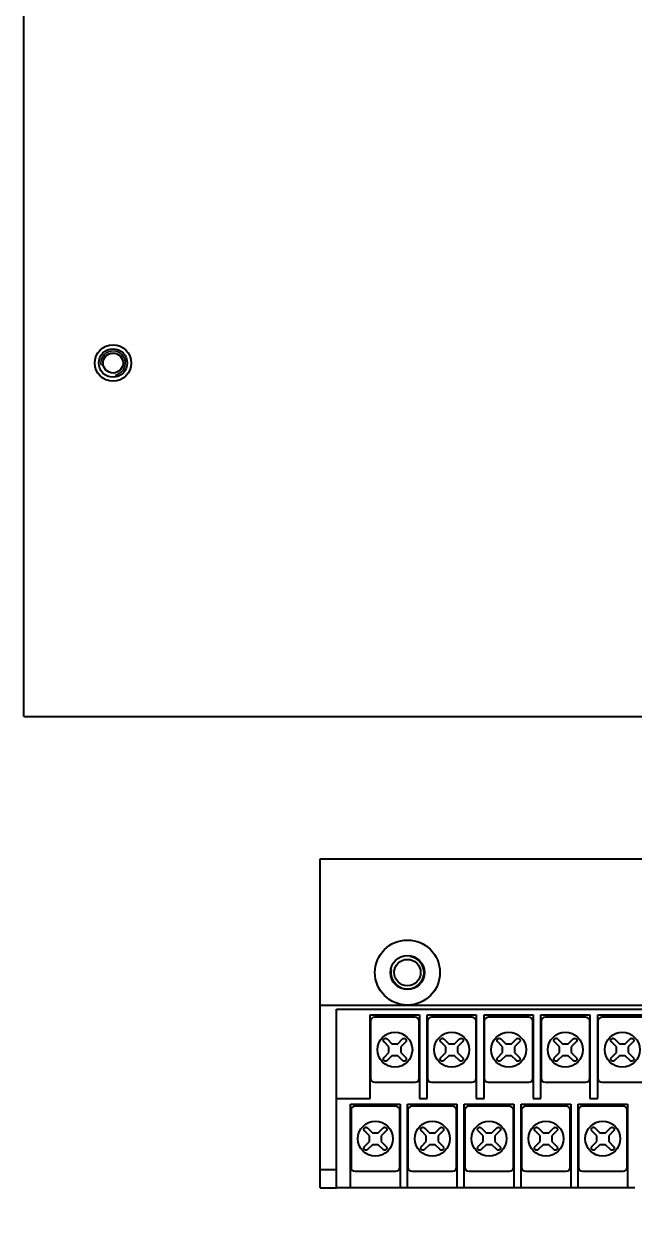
# Model space of a CAD drawing. Header units: millimetres. Extents: x 0 to 5945, y 0 to 4205.
# Drawn here: x 1661.2 to 1736.4, y 373.2 to 519.1 of the extents above; entities that cross this region are included whole.
import ezdxf

# ---------------------------------------------------------------- set-up
doc = ezdxf.new("R2010")
doc.units = ezdxf.units.MM
doc.header["$LTSCALE"] = 5
for name, color, linetype, lineweight in [('가시적인 것(ISO)', 3, 'Continuous', 40), ('가시적인 좁은 것(ISO)', 3, 'Continuous', 35), ('해치(ISO)', 7, 'Continuous', 18)]:
    doc.layers.add(name, color=color, linetype=linetype, lineweight=lineweight)

msp = doc.modelspace()

# ---------------------------------------------------------------- hatches: boundary and pattern name
at = {"layer": '해치(ISO)'}
h = msp.add_hatch(dxfattribs=at)
h.set_pattern_fill('ANSI31', color=256, scale=127, angle=75.00018, style=0)
h.set_pattern_definition([(120.0002, (0, 0), (-13.74813, -7.93754), [])])
h.paths.add_polyline_path([(1602.237, 257.352), (2132.237, 257.352), (2132.237, 827.352), (1602.237, 827.352), (1602.237, 766.852), (1602.237, 707.852), (1602.237, 376.852), (1602.237, 317.852)])
h.paths.add_polyline_path([(1604.237, 259.352), (1604.237, 825.352), (2130.237, 825.352), (2130.237, 259.352)], flags=0)
edge = h.paths.add_edge_path()
edge.add_ellipse((1657.237, 307.352), major_axis=(-4, 0), ratio=1, start_angle=0, end_angle=360)
h.paths.add_polyline_path([(2102.237, 287.352), (2102.237, 797.352), (1632.237, 797.352), (1632.237, 287.352)])
h.paths.add_polyline_path([(1634.237, 289.352), (1634.237, 795.352), (2100.237, 795.352), (2100.237, 289.352)], flags=0)
h = msp.add_hatch(dxfattribs=at)
h.set_pattern_fill('ANSI31', color=256, scale=127, angle=90.00021, style=0)
h.set_pattern_definition([(135.0002, (0, 0), (-11.22528, -11.22536), [])])
edge = h.paths.add_edge_path()
edge.add_line((2117.821, 285.352), (2117.821, 799.352))
edge.add_ellipse((2104.437, 799.352), major_axis=(13.384, 0), ratio=1, start_angle=0, end_angle=90)
edge.add_line((2104.437, 812.736), (1630.437, 812.736))
edge.add_ellipse((1630.437, 799.352), major_axis=(0, 13.384), ratio=1, start_angle=0, end_angle=90)
edge.add_line((1617.053, 799.352), (1617.053, 285.352))
edge.add_ellipse((1630.437, 285.352), major_axis=(-13.384, 0), ratio=1, start_angle=0, end_angle=90)
edge.add_line((1630.437, 271.967), (1867.387, 271.967))
edge.add_line((1867.387, 271.967), (1867.387, 284.311))
edge.add_line((1867.387, 284.311), (1630.437, 284.311))
edge.add_ellipse((1630.437, 285.352), major_axis=(0, -1.041), ratio=1, start_angle=270, end_angle=360, ccw=False)
edge.add_line((1629.396, 285.352), (1629.396, 799.352))
edge.add_ellipse((1630.437, 799.352), major_axis=(-1.041, 0), ratio=1, start_angle=270, end_angle=360, ccw=False)
edge.add_line((1630.437, 800.392), (2104.437, 800.392))
edge.add_ellipse((2104.437, 799.352), major_axis=(0, 1.041), ratio=1, start_angle=270, end_angle=360, ccw=False)
edge.add_line((2105.478, 799.352), (2105.478, 285.352))
edge.add_ellipse((2104.437, 285.352), major_axis=(1.041, 0), ratio=1, start_angle=270, end_angle=360, ccw=False)
edge.add_line((2104.437, 284.311), (1867.487, 284.311))
edge.add_line((1867.487, 284.311), (1867.487, 271.967))
edge.add_line((1867.487, 271.967), (2104.437, 271.967))
edge.add_ellipse((2104.437, 285.352), major_axis=(0, -13.384), ratio=1, start_angle=0, end_angle=90)

# ---------------------------------------------------------------- linework, layer by layer
at = {"layer": '가시적인 것(ISO)'}
for p, q in [((1661.237, 433.852), (1661.237, 795.352)), ((1661.237, 433.852), (1663.237, 433.852)), ((1663.237, 433.852), (1881.237, 433.852)), ((1697.737, 416.352), (1846.737, 416.352)), ((1697.737, 398.352), (1697.737, 416.352)), ((1697.737, 398.352), (1846.737, 398.352)), ((1697.737, 378.102), (1697.737, 398.352)), ((1699.737, 378.102), (1699.737, 397.852)), ((1699.737, 397.852), (1844.737, 397.852)), ((1703.912, 386.852), (1703.912, 397.152)), ((1703.912, 397.152), (1709.962, 397.152)), ((1709.437, 396.852), (1704.437, 396.852)), ((1709.962, 397.152), (1709.962, 386.852)), ((1710.912, 386.852), (1710.912, 397.152)), ((1710.912, 397.152), (1716.962, 397.152)), ((1716.437, 396.852), (1711.437, 396.852)), ((1716.962, 397.152), (1716.962, 386.852)), ((1717.912, 386.852), (1717.912, 397.152)), ((1717.912, 397.152), (1723.962, 397.152)), ((1723.437, 396.852), (1718.437, 396.852)), ((1723.962, 397.152), (1723.962, 386.852)), ((1724.912, 386.852), (1724.912, 397.152)), ((1724.912, 397.152), (1730.962, 397.152)), ((1730.437, 396.852), (1725.437, 396.852)), ((1730.962, 397.152), (1730.962, 386.852)), ((1731.912, 386.852), (1731.912, 397.152)), ((1731.912, 397.152), (1737.962, 397.152)), ((1737.437, 396.852), (1732.437, 396.852)), ((1703.937, 396.352), (1703.937, 389.352)), ((1709.937, 389.352), (1709.937, 396.352)), ((1710.937, 396.352), (1710.937, 389.352)), ((1716.937, 389.352), (1716.937, 396.352)), ((1717.937, 396.352), (1717.937, 389.352)), ((1723.937, 389.352), (1723.937, 396.352)), ((1724.937, 396.352), (1724.937, 389.352)), ((1730.937, 389.352), (1730.937, 396.352)), ((1731.937, 396.352), (1731.937, 389.352)), ((1705.978, 394.184), (1706.583, 393.579)), ((1707.29, 393.579), (1707.895, 394.184)), ((1712.978, 394.184), (1713.583, 393.579)), ((1714.29, 393.579), (1714.895, 394.184)), ((1719.978, 394.184), (1720.583, 393.579)), ((1721.29, 393.579), (1721.895, 394.184)), ((1726.978, 394.184), (1727.583, 393.579)), ((1728.29, 393.579), (1728.895, 394.184)), ((1733.978, 394.184), (1734.583, 393.579)), ((1735.29, 393.579), (1735.895, 394.184)), ((1706.209, 393.205), (1705.604, 393.81)), ((1705.604, 391.893), (1706.209, 392.498)), ((1706.209, 392.498), (1706.209, 393.205)), ((1706.583, 393.579), (1707.29, 393.579)), ((1708.269, 393.81), (1707.664, 393.205)), ((1707.664, 393.205), (1707.664, 392.498)), ((1707.664, 392.498), (1708.269, 391.893)), ((1713.209, 393.205), (1712.604, 393.81)), ((1712.604, 391.893), (1713.209, 392.498)), ((1713.209, 392.498), (1713.209, 393.205)), ((1713.583, 393.579), (1714.29, 393.579)), ((1715.269, 393.81), (1714.664, 393.205)), ((1714.664, 393.205), (1714.664, 392.498)), ((1714.664, 392.498), (1715.269, 391.893)), ((1720.209, 393.205), (1719.604, 393.81)), ((1719.604, 391.893), (1720.209, 392.498)), ((1720.209, 392.498), (1720.209, 393.205)), ((1720.583, 393.579), (1721.29, 393.579)), ((1722.269, 393.81), (1721.664, 393.205)), ((1721.664, 393.205), (1721.664, 392.498)), ((1721.664, 392.498), (1722.269, 391.893)), ((1727.209, 393.205), (1726.604, 393.81)), ((1726.604, 391.893), (1727.209, 392.498)), ((1727.209, 392.498), (1727.209, 393.205)), ((1727.583, 393.579), (1728.29, 393.579)), ((1729.269, 393.81), (1728.664, 393.205)), ((1728.664, 393.205), (1728.664, 392.498)), ((1728.664, 392.498), (1729.269, 391.893)), ((1734.209, 393.205), (1733.604, 393.81)), ((1733.604, 391.893), (1734.209, 392.498)), ((1734.209, 392.498), (1734.209, 393.205)), ((1734.583, 393.579), (1735.29, 393.579)), ((1736.269, 393.81), (1735.664, 393.205)), ((1735.664, 393.205), (1735.664, 392.498)), ((1735.664, 392.498), (1736.269, 391.893)), ((1706.583, 392.124), (1705.978, 391.519)), ((1707.29, 392.124), (1706.583, 392.124)), ((1707.895, 391.519), (1707.29, 392.124)), ((1713.583, 392.124), (1712.978, 391.519)), ((1714.29, 392.124), (1713.583, 392.124)), ((1714.895, 391.519), (1714.29, 392.124)), ((1720.583, 392.124), (1719.978, 391.519)), ((1721.29, 392.124), (1720.583, 392.124)), ((1721.895, 391.519), (1721.29, 392.124)), ((1727.583, 392.124), (1726.978, 391.519)), ((1728.29, 392.124), (1727.583, 392.124)), ((1728.895, 391.519), (1728.29, 392.124)), ((1734.583, 392.124), (1733.978, 391.519)), ((1735.29, 392.124), (1734.583, 392.124)), ((1735.895, 391.519), (1735.29, 392.124)), ((1704.437, 388.852), (1709.437, 388.852)), ((1711.437, 388.852), (1716.437, 388.852)), ((1718.437, 388.852), (1723.437, 388.852)), ((1725.437, 388.852), (1730.437, 388.852)), ((1732.437, 388.852), (1737.437, 388.852)), ((1699.737, 386.852), (1703.912, 386.852)), ((1709.962, 386.852), (1710.912, 386.852)), ((1716.962, 386.852), (1717.912, 386.852)), ((1723.962, 386.852), (1724.912, 386.852)), ((1730.962, 386.852), (1731.912, 386.852)), ((1701.487, 386.152), (1707.587, 386.152)), ((1701.487, 375.852), (1701.487, 386.152)), ((1701.537, 385.402), (1701.537, 378.402)), ((1707.037, 385.902), (1702.037, 385.902)), ((1707.537, 378.402), (1707.537, 385.402)), ((1707.587, 386.152), (1707.587, 375.852)), ((1708.487, 386.152), (1714.587, 386.152)), ((1708.487, 375.852), (1708.487, 386.152)), ((1708.537, 385.402), (1708.537, 378.402)), ((1714.037, 385.902), (1709.037, 385.902)), ((1714.537, 378.402), (1714.537, 385.402)), ((1714.587, 386.152), (1714.587, 375.852)), ((1715.487, 386.152), (1721.587, 386.152)), ((1715.487, 375.852), (1715.487, 386.152)), ((1715.537, 385.402), (1715.537, 378.402)), ((1721.037, 385.902), (1716.037, 385.902)), ((1721.537, 378.402), (1721.537, 385.402)), ((1721.587, 386.152), (1721.587, 375.852)), ((1722.487, 386.152), (1728.587, 386.152)), ((1722.487, 375.852), (1722.487, 386.152)), ((1722.537, 385.402), (1722.537, 378.402)), ((1728.037, 385.902), (1723.037, 385.902)), ((1728.537, 378.402), (1728.537, 385.402)), ((1728.587, 386.152), (1728.587, 375.852)), ((1729.487, 386.152), (1735.587, 386.152)), ((1729.487, 375.852), (1729.487, 386.152)), ((1729.537, 385.402), (1729.537, 378.402)), ((1735.037, 385.902), (1730.037, 385.902)), ((1735.537, 378.402), (1735.537, 385.402)), ((1735.587, 386.152), (1735.587, 375.852)), ((1703.809, 382.255), (1703.204, 382.86)), ((1703.578, 383.234), (1704.183, 382.629)), ((1703.809, 381.548), (1703.809, 382.255)), ((1704.183, 382.629), (1704.89, 382.629)), ((1704.89, 382.629), (1705.495, 383.234)), ((1705.869, 382.86), (1705.264, 382.255)), ((1705.264, 382.255), (1705.264, 381.548)), ((1710.809, 382.255), (1710.204, 382.86)), ((1710.578, 383.234), (1711.183, 382.629)), ((1710.809, 381.548), (1710.809, 382.255)), ((1711.183, 382.629), (1711.89, 382.629)), ((1711.89, 382.629), (1712.495, 383.234)), ((1712.869, 382.86), (1712.264, 382.255)), ((1712.264, 382.255), (1712.264, 381.548)), ((1717.809, 382.255), (1717.204, 382.86)), ((1717.578, 383.234), (1718.183, 382.629)), ((1717.809, 381.548), (1717.809, 382.255)), ((1718.183, 382.629), (1718.89, 382.629)), ((1718.89, 382.629), (1719.495, 383.234)), ((1719.869, 382.86), (1719.264, 382.255)), ((1719.264, 382.255), (1719.264, 381.548)), ((1724.809, 382.255), (1724.204, 382.86)), ((1724.578, 383.234), (1725.183, 382.629)), ((1724.809, 381.548), (1724.809, 382.255)), ((1725.183, 382.629), (1725.89, 382.629)), ((1725.89, 382.629), (1726.495, 383.234)), ((1726.869, 382.86), (1726.264, 382.255)), ((1726.264, 382.255), (1726.264, 381.548)), ((1731.809, 382.255), (1731.204, 382.86)), ((1731.578, 383.234), (1732.183, 382.629)), ((1731.809, 381.548), (1731.809, 382.255)), ((1732.183, 382.629), (1732.89, 382.629)), ((1732.89, 382.629), (1733.495, 383.234)), ((1733.869, 382.86), (1733.264, 382.255)), ((1733.264, 382.255), (1733.264, 381.548)), ((1703.204, 380.943), (1703.809, 381.548)), ((1704.183, 381.174), (1703.578, 380.569)), ((1704.89, 381.174), (1704.183, 381.174)), ((1705.495, 380.569), (1704.89, 381.174)), ((1705.264, 381.548), (1705.869, 380.943)), ((1710.204, 380.943), (1710.809, 381.548)), ((1711.183, 381.174), (1710.578, 380.569)), ((1711.89, 381.174), (1711.183, 381.174)), ((1712.495, 380.569), (1711.89, 381.174)), ((1712.264, 381.548), (1712.869, 380.943)), ((1717.204, 380.943), (1717.809, 381.548)), ((1718.183, 381.174), (1717.578, 380.569)), ((1718.89, 381.174), (1718.183, 381.174)), ((1719.495, 380.569), (1718.89, 381.174)), ((1719.264, 381.548), (1719.869, 380.943)), ((1724.204, 380.943), (1724.809, 381.548)), ((1725.183, 381.174), (1724.578, 380.569)), ((1725.89, 381.174), (1725.183, 381.174)), ((1726.495, 380.569), (1725.89, 381.174)), ((1726.264, 381.548), (1726.869, 380.943)), ((1731.204, 380.943), (1731.809, 381.548)), ((1732.183, 381.174), (1731.578, 380.569)), ((1732.89, 381.174), (1732.183, 381.174)), ((1733.495, 380.569), (1732.89, 381.174)), ((1733.264, 381.548), (1733.869, 380.943)), ((1697.737, 378.102), (1699.737, 378.102)), ((1697.737, 375.852), (1697.737, 378.102)), ((1699.737, 375.852), (1699.737, 378.102)), ((1702.037, 377.902), (1707.037, 377.902)), ((1709.037, 377.902), (1714.037, 377.902)), ((1716.037, 377.902), (1721.037, 377.902)), ((1723.037, 377.902), (1728.037, 377.902)), ((1730.037, 377.902), (1735.037, 377.902)), ((1697.737, 375.852), (1699.737, 375.852)), ((1701.487, 375.852), (1699.737, 375.852)), ((1707.587, 375.852), (1701.487, 375.852)), ((1708.487, 375.852), (1707.587, 375.852)), ((1714.587, 375.852), (1708.487, 375.852)), ((1715.487, 375.852), (1714.587, 375.852)), ((1721.587, 375.852), (1715.487, 375.852)), ((1722.487, 375.852), (1721.587, 375.852)), ((1728.587, 375.852), (1722.487, 375.852)), ((1729.487, 375.852), (1728.587, 375.852)), ((1735.587, 375.852), (1729.487, 375.852)), ((1736.487, 375.852), (1735.587, 375.852))]:
    msp.add_line(p, q, dxfattribs=at)
for centre, radius in [((1672.237, 477.352), 2.25), ((1672.237, 477.352), 1.75), ((1672.237, 477.352), 1.229), ((1708.487, 402.352), 4), ((1708.487, 402.352), 2.1), ((1708.487, 402.352), 1.621), ((1706.937, 392.852), 2.153), ((1713.937, 392.852), 2.153), ((1720.937, 392.852), 2.153), ((1727.937, 392.852), 2.153), ((1734.937, 392.852), 2.153), ((1704.537, 381.902), 2.153), ((1711.537, 381.902), 2.153), ((1718.537, 381.902), 2.153), ((1725.537, 381.902), 2.153), ((1732.537, 381.902), 2.153)]:
    msp.add_circle(centre, radius, dxfattribs=at)
for centre, radius, start, end in [((1704.437, 396.352), 0.5, 90, 180), ((1709.437, 396.352), 0.5, 0, 90), ((1711.437, 396.352), 0.5, 90, 180), ((1716.437, 396.352), 0.5, 0, 90), ((1718.437, 396.352), 0.5, 90, 180), ((1723.437, 396.352), 0.5, 0, 90), ((1725.437, 396.352), 0.5, 90, 180), ((1730.437, 396.352), 0.5, 0, 90), ((1732.437, 396.352), 0.5, 90, 180), ((1705.791, 393.997), 0.265, 45, 47.54657), ((1708.082, 393.997), 0.265, 132.45343, 135), ((1712.791, 393.997), 0.265, 45, 47.54657), ((1715.082, 393.997), 0.265, 132.45343, 135), ((1719.791, 393.997), 0.265, 45, 47.54657), ((1722.082, 393.997), 0.265, 132.45343, 135), ((1726.791, 393.997), 0.265, 45, 47.54657), ((1729.082, 393.997), 0.265, 132.45343, 135), ((1733.791, 393.997), 0.265, 45, 47.54657), ((1736.082, 393.997), 0.265, 132.45343, 135), ((1705.791, 393.997), 0.265, 222.45343, 225), ((1708.082, 393.997), 0.265, 315, 317.54657), ((1712.791, 393.997), 0.265, 222.45343, 225), ((1715.082, 393.997), 0.265, 315, 317.54657), ((1719.791, 393.997), 0.265, 222.45343, 225), ((1722.082, 393.997), 0.265, 315, 317.54657), ((1726.791, 393.997), 0.265, 222.45343, 225), ((1729.082, 393.997), 0.265, 315, 317.54657), ((1733.791, 393.997), 0.265, 222.45343, 225), ((1736.082, 393.997), 0.265, 315, 317.54657), ((1705.791, 391.706), 0.265, 135, 137.54657), ((1705.791, 391.706), 0.265, 312.45343, 315), ((1708.082, 391.706), 0.265, 225, 227.54657), ((1708.082, 391.706), 0.265, 42.45343, 45), ((1712.791, 391.706), 0.265, 135, 137.54657), ((1712.791, 391.706), 0.265, 312.45343, 315), ((1715.082, 391.706), 0.265, 225, 227.54657), ((1715.082, 391.706), 0.265, 42.45343, 45), ((1719.791, 391.706), 0.265, 135, 137.54657), ((1719.791, 391.706), 0.265, 312.45343, 315), ((1722.082, 391.706), 0.265, 225, 227.54657), ((1722.082, 391.706), 0.265, 42.45343, 45), ((1726.791, 391.706), 0.265, 135, 137.54657), ((1726.791, 391.706), 0.265, 312.45343, 315), ((1729.082, 391.706), 0.265, 225, 227.54657), ((1729.082, 391.706), 0.265, 42.45343, 45), ((1733.791, 391.706), 0.265, 135, 137.54657), ((1733.791, 391.706), 0.265, 312.45343, 315), ((1736.082, 391.706), 0.265, 225, 227.54657), ((1736.082, 391.706), 0.265, 42.45343, 45), ((1704.437, 389.352), 0.5, 180, 270), ((1709.437, 389.352), 0.5, 270, 0), ((1711.437, 389.352), 0.5, 180, 270), ((1716.437, 389.352), 0.5, 270, 0), ((1718.437, 389.352), 0.5, 180, 270), ((1723.437, 389.352), 0.5, 270, 0), ((1725.437, 389.352), 0.5, 180, 270), ((1730.437, 389.352), 0.5, 270, 0), ((1732.437, 389.352), 0.5, 180, 270), ((1702.037, 385.402), 0.5, 90, 180), ((1707.037, 385.402), 0.5, 0, 90), ((1709.037, 385.402), 0.5, 90, 180), ((1714.037, 385.402), 0.5, 0, 90), ((1716.037, 385.402), 0.5, 90, 180), ((1721.037, 385.402), 0.5, 0, 90), ((1723.037, 385.402), 0.5, 90, 180), ((1728.037, 385.402), 0.5, 0, 90), ((1730.037, 385.402), 0.5, 90, 180), ((1735.037, 385.402), 0.5, 0, 90), ((1703.391, 383.047), 0.265, 222.45343, 225), ((1703.391, 383.047), 0.265, 45, 47.54657), ((1705.682, 383.047), 0.265, 132.45343, 135), ((1705.682, 383.047), 0.265, 315, 317.54657), ((1710.391, 383.047), 0.265, 222.45343, 225), ((1710.391, 383.047), 0.265, 45, 47.54657), ((1712.682, 383.047), 0.265, 132.45343, 135), ((1712.682, 383.047), 0.265, 315, 317.54657), ((1717.391, 383.047), 0.265, 222.45343, 225), ((1717.391, 383.047), 0.265, 45, 47.54657), ((1719.682, 383.047), 0.265, 132.45343, 135), ((1719.682, 383.047), 0.265, 315, 317.54657), ((1724.391, 383.047), 0.265, 222.45343, 225), ((1724.391, 383.047), 0.265, 45, 47.54657), ((1726.682, 383.047), 0.265, 132.45343, 135), ((1726.682, 383.047), 0.265, 315, 317.54657), ((1731.391, 383.047), 0.265, 222.45343, 225), ((1731.391, 383.047), 0.265, 45, 47.54657), ((1733.682, 383.047), 0.265, 132.45343, 135), ((1733.682, 383.047), 0.265, 315, 317.54657), ((1703.391, 380.756), 0.265, 135, 137.54657), ((1705.682, 380.756), 0.265, 42.45343, 45), ((1710.391, 380.756), 0.265, 135, 137.54657), ((1712.682, 380.756), 0.265, 42.45343, 45), ((1717.391, 380.756), 0.265, 135, 137.54657), ((1719.682, 380.756), 0.265, 42.45343, 45), ((1724.391, 380.756), 0.265, 135, 137.54657), ((1726.682, 380.756), 0.265, 42.45343, 45), ((1731.391, 380.756), 0.265, 135, 137.54657), ((1733.682, 380.756), 0.265, 42.45343, 45), ((1703.391, 380.756), 0.265, 312.45343, 315), ((1705.682, 380.756), 0.265, 225, 227.54657), ((1710.391, 380.756), 0.265, 312.45343, 315), ((1712.682, 380.756), 0.265, 225, 227.54657), ((1717.391, 380.756), 0.265, 312.45343, 315), ((1719.682, 380.756), 0.265, 225, 227.54657), ((1724.391, 380.756), 0.265, 312.45343, 315), ((1726.682, 380.756), 0.265, 225, 227.54657), ((1731.391, 380.756), 0.265, 312.45343, 315), ((1733.682, 380.756), 0.265, 225, 227.54657), ((1702.037, 378.402), 0.5, 180, 270), ((1707.037, 378.402), 0.5, 270, 0), ((1709.037, 378.402), 0.5, 180, 270), ((1714.037, 378.402), 0.5, 270, 0), ((1716.037, 378.402), 0.5, 180, 270), ((1721.037, 378.402), 0.5, 270, 0), ((1723.037, 378.402), 0.5, 180, 270), ((1728.037, 378.402), 0.5, 270, 0), ((1730.037, 378.402), 0.5, 180, 270), ((1735.037, 378.402), 0.5, 270, 0)]:
    msp.add_arc(centre, radius, start, end, dxfattribs=at)
for points, knots in [([(1705.596, 393.819), (1705.579, 393.836), (1705.566, 393.856), (1705.543, 393.902), (1705.534, 393.928), (1705.525, 393.985), (1705.525, 394.016), (1705.537, 394.079), (1705.549, 394.11), (1705.584, 394.165), (1705.605, 394.188), (1705.657, 394.228), (1705.686, 394.242), (1705.752, 394.261), (1705.787, 394.264), (1705.853, 394.256), (1705.883, 394.247), (1705.932, 394.222), (1705.952, 394.209), (1705.97, 394.192)], [0.170595989, 0.170595989, 0.170595989, 0.170595989, 0.177826996, 0.177826996, 0.186070713, 0.186070713, 0.195595668, 0.195595668, 0.205597578, 0.205597578, 0.215178076, 0.215178076, 0.225056375, 0.225056375, 0.235916209, 0.235916209, 0.245418102, 0.245418102, 0.252593416, 0.252593416, 0.252593416, 0.252593416]), ([(1707.904, 394.192), (1707.921, 394.209), (1707.941, 394.222), (1707.987, 394.246), (1708.013, 394.254), (1708.07, 394.263), (1708.101, 394.263), (1708.164, 394.251), (1708.195, 394.239), (1708.25, 394.204), (1708.274, 394.183), (1708.313, 394.131), (1708.328, 394.102), (1708.346, 394.037), (1708.349, 394.001), (1708.341, 393.935), (1708.332, 393.905), (1708.307, 393.856), (1708.294, 393.836), (1708.278, 393.819)], [0.170595989, 0.170595989, 0.170595989, 0.170595989, 0.177826996, 0.177826996, 0.186070714, 0.186070714, 0.195595668, 0.195595668, 0.205597578, 0.205597578, 0.215178076, 0.215178076, 0.225056375, 0.225056375, 0.235916209, 0.235916209, 0.245418102, 0.245418102, 0.252593416, 0.252593416, 0.252593416, 0.252593416]), ([(1712.596, 393.819), (1712.579, 393.836), (1712.566, 393.856), (1712.543, 393.902), (1712.534, 393.928), (1712.525, 393.985), (1712.525, 394.016), (1712.537, 394.079), (1712.549, 394.11), (1712.584, 394.165), (1712.605, 394.188), (1712.657, 394.228), (1712.686, 394.242), (1712.752, 394.261), (1712.787, 394.264), (1712.853, 394.256), (1712.883, 394.247), (1712.932, 394.222), (1712.952, 394.209), (1712.97, 394.192)], [0.170595989, 0.170595989, 0.170595989, 0.170595989, 0.177826996, 0.177826996, 0.186070713, 0.186070713, 0.195595668, 0.195595668, 0.205597578, 0.205597578, 0.215178076, 0.215178076, 0.225056375, 0.225056375, 0.235916209, 0.235916209, 0.245418102, 0.245418102, 0.252593416, 0.252593416, 0.252593416, 0.252593416]), ([(1714.904, 394.192), (1714.921, 394.209), (1714.941, 394.222), (1714.987, 394.246), (1715.013, 394.254), (1715.07, 394.263), (1715.101, 394.263), (1715.164, 394.251), (1715.195, 394.239), (1715.25, 394.204), (1715.274, 394.183), (1715.313, 394.131), (1715.328, 394.102), (1715.346, 394.037), (1715.349, 394.001), (1715.341, 393.935), (1715.332, 393.905), (1715.307, 393.856), (1715.294, 393.836), (1715.278, 393.819)], [0.170595989, 0.170595989, 0.170595989, 0.170595989, 0.177826996, 0.177826996, 0.186070714, 0.186070714, 0.195595668, 0.195595668, 0.205597578, 0.205597578, 0.215178076, 0.215178076, 0.225056375, 0.225056375, 0.235916209, 0.235916209, 0.245418102, 0.245418102, 0.252593416, 0.252593416, 0.252593416, 0.252593416]), ([(1719.596, 393.819), (1719.579, 393.836), (1719.566, 393.856), (1719.543, 393.902), (1719.534, 393.928), (1719.525, 393.985), (1719.525, 394.016), (1719.537, 394.079), (1719.549, 394.11), (1719.584, 394.165), (1719.605, 394.188), (1719.657, 394.228), (1719.686, 394.242), (1719.752, 394.261), (1719.787, 394.264), (1719.853, 394.256), (1719.883, 394.247), (1719.932, 394.222), (1719.952, 394.209), (1719.97, 394.192)], [0.170595989, 0.170595989, 0.170595989, 0.170595989, 0.177826996, 0.177826996, 0.186070713, 0.186070713, 0.195595668, 0.195595668, 0.205597578, 0.205597578, 0.215178076, 0.215178076, 0.225056375, 0.225056375, 0.235916209, 0.235916209, 0.245418102, 0.245418102, 0.252593416, 0.252593416, 0.252593416, 0.252593416]), ([(1721.904, 394.192), (1721.921, 394.209), (1721.941, 394.222), (1721.987, 394.246), (1722.013, 394.254), (1722.07, 394.263), (1722.101, 394.263), (1722.164, 394.251), (1722.195, 394.239), (1722.25, 394.204), (1722.274, 394.183), (1722.313, 394.131), (1722.328, 394.102), (1722.346, 394.037), (1722.349, 394.001), (1722.341, 393.935), (1722.332, 393.905), (1722.307, 393.856), (1722.294, 393.836), (1722.278, 393.819)], [0.170595989, 0.170595989, 0.170595989, 0.170595989, 0.177826996, 0.177826996, 0.186070714, 0.186070714, 0.195595668, 0.195595668, 0.205597578, 0.205597578, 0.215178076, 0.215178076, 0.225056375, 0.225056375, 0.235916209, 0.235916209, 0.245418102, 0.245418102, 0.252593416, 0.252593416, 0.252593416, 0.252593416]), ([(1726.596, 393.819), (1726.579, 393.836), (1726.566, 393.856), (1726.543, 393.902), (1726.534, 393.928), (1726.525, 393.985), (1726.525, 394.016), (1726.537, 394.079), (1726.549, 394.11), (1726.584, 394.165), (1726.605, 394.188), (1726.657, 394.228), (1726.686, 394.242), (1726.752, 394.261), (1726.787, 394.264), (1726.853, 394.256), (1726.883, 394.247), (1726.932, 394.222), (1726.952, 394.209), (1726.97, 394.192)], [0.170595989, 0.170595989, 0.170595989, 0.170595989, 0.177826996, 0.177826996, 0.186070713, 0.186070713, 0.195595668, 0.195595668, 0.205597578, 0.205597578, 0.215178076, 0.215178076, 0.225056375, 0.225056375, 0.235916209, 0.235916209, 0.245418102, 0.245418102, 0.252593416, 0.252593416, 0.252593416, 0.252593416]), ([(1728.904, 394.192), (1728.921, 394.209), (1728.941, 394.222), (1728.987, 394.246), (1729.013, 394.254), (1729.07, 394.263), (1729.101, 394.263), (1729.164, 394.251), (1729.195, 394.239), (1729.25, 394.204), (1729.274, 394.183), (1729.313, 394.131), (1729.328, 394.102), (1729.346, 394.037), (1729.349, 394.001), (1729.341, 393.935), (1729.332, 393.905), (1729.307, 393.856), (1729.294, 393.836), (1729.278, 393.819)], [0.170595989, 0.170595989, 0.170595989, 0.170595989, 0.177826996, 0.177826996, 0.186070714, 0.186070714, 0.195595668, 0.195595668, 0.205597578, 0.205597578, 0.215178076, 0.215178076, 0.225056375, 0.225056375, 0.235916209, 0.235916209, 0.245418102, 0.245418102, 0.252593416, 0.252593416, 0.252593416, 0.252593416]), ([(1733.596, 393.819), (1733.579, 393.836), (1733.566, 393.856), (1733.543, 393.902), (1733.534, 393.928), (1733.525, 393.985), (1733.525, 394.016), (1733.537, 394.079), (1733.549, 394.11), (1733.584, 394.165), (1733.605, 394.188), (1733.657, 394.228), (1733.686, 394.242), (1733.752, 394.261), (1733.787, 394.264), (1733.853, 394.256), (1733.883, 394.247), (1733.932, 394.222), (1733.952, 394.209), (1733.97, 394.192)], [0.170595989, 0.170595989, 0.170595989, 0.170595989, 0.177826996, 0.177826996, 0.186070713, 0.186070713, 0.195595668, 0.195595668, 0.205597578, 0.205597578, 0.215178076, 0.215178076, 0.225056375, 0.225056375, 0.235916209, 0.235916209, 0.245418102, 0.245418102, 0.252593416, 0.252593416, 0.252593416, 0.252593416]), ([(1735.904, 394.192), (1735.921, 394.209), (1735.941, 394.222), (1735.987, 394.246), (1736.013, 394.254), (1736.07, 394.263), (1736.101, 394.263), (1736.164, 394.251), (1736.195, 394.239), (1736.25, 394.204), (1736.274, 394.183), (1736.313, 394.131), (1736.328, 394.102), (1736.346, 394.037), (1736.349, 394.001), (1736.341, 393.935), (1736.332, 393.905), (1736.307, 393.856), (1736.294, 393.836), (1736.278, 393.819)], [0.170595989, 0.170595989, 0.170595989, 0.170595989, 0.177826996, 0.177826996, 0.186070714, 0.186070714, 0.195595668, 0.195595668, 0.205597578, 0.205597578, 0.215178076, 0.215178076, 0.225056375, 0.225056375, 0.235916209, 0.235916209, 0.245418102, 0.245418102, 0.252593416, 0.252593416, 0.252593416, 0.252593416]), ([(1705.97, 391.511), (1705.952, 391.494), (1705.932, 391.481), (1705.886, 391.458), (1705.86, 391.449), (1705.803, 391.44), (1705.772, 391.44), (1705.709, 391.452), (1705.678, 391.464), (1705.623, 391.499), (1705.6, 391.52), (1705.561, 391.572), (1705.546, 391.601), (1705.527, 391.666), (1705.524, 391.702), (1705.532, 391.768), (1705.541, 391.798), (1705.566, 391.847), (1705.58, 391.867), (1705.596, 391.884)], [0.170595989, 0.170595989, 0.170595989, 0.170595989, 0.177826996, 0.177826996, 0.186070714, 0.186070714, 0.195595668, 0.195595668, 0.205597578, 0.205597578, 0.215178076, 0.215178076, 0.225056375, 0.225056375, 0.235916209, 0.235916209, 0.245418102, 0.245418102, 0.252593416, 0.252593416, 0.252593416, 0.252593416]), ([(1708.278, 391.884), (1708.294, 391.867), (1708.308, 391.847), (1708.331, 391.801), (1708.339, 391.775), (1708.348, 391.718), (1708.348, 391.687), (1708.336, 391.624), (1708.324, 391.593), (1708.29, 391.538), (1708.268, 391.515), (1708.216, 391.475), (1708.187, 391.461), (1708.122, 391.442), (1708.086, 391.439), (1708.02, 391.447), (1707.99, 391.456), (1707.941, 391.481), (1707.921, 391.495), (1707.904, 391.511)], [0.170595989, 0.170595989, 0.170595989, 0.170595989, 0.177826996, 0.177826996, 0.186070714, 0.186070714, 0.195595668, 0.195595668, 0.205597578, 0.205597578, 0.215178076, 0.215178076, 0.225056375, 0.225056375, 0.235916209, 0.235916209, 0.245418102, 0.245418102, 0.252593416, 0.252593416, 0.252593416, 0.252593416]), ([(1712.97, 391.511), (1712.952, 391.494), (1712.932, 391.481), (1712.886, 391.458), (1712.86, 391.449), (1712.803, 391.44), (1712.772, 391.44), (1712.709, 391.452), (1712.678, 391.464), (1712.623, 391.499), (1712.6, 391.52), (1712.561, 391.572), (1712.546, 391.601), (1712.527, 391.666), (1712.524, 391.702), (1712.532, 391.768), (1712.541, 391.798), (1712.566, 391.847), (1712.58, 391.867), (1712.596, 391.884)], [0.170595989, 0.170595989, 0.170595989, 0.170595989, 0.177826996, 0.177826996, 0.186070714, 0.186070714, 0.195595668, 0.195595668, 0.205597578, 0.205597578, 0.215178076, 0.215178076, 0.225056375, 0.225056375, 0.235916209, 0.235916209, 0.245418102, 0.245418102, 0.252593416, 0.252593416, 0.252593416, 0.252593416]), ([(1715.278, 391.884), (1715.294, 391.867), (1715.308, 391.847), (1715.331, 391.801), (1715.339, 391.775), (1715.348, 391.718), (1715.348, 391.687), (1715.336, 391.624), (1715.324, 391.593), (1715.29, 391.538), (1715.268, 391.515), (1715.216, 391.475), (1715.187, 391.461), (1715.122, 391.442), (1715.086, 391.439), (1715.02, 391.447), (1714.99, 391.456), (1714.941, 391.481), (1714.921, 391.495), (1714.904, 391.511)], [0.170595989, 0.170595989, 0.170595989, 0.170595989, 0.177826996, 0.177826996, 0.186070714, 0.186070714, 0.195595668, 0.195595668, 0.205597578, 0.205597578, 0.215178076, 0.215178076, 0.225056375, 0.225056375, 0.235916209, 0.235916209, 0.245418102, 0.245418102, 0.252593416, 0.252593416, 0.252593416, 0.252593416]), ([(1719.97, 391.511), (1719.952, 391.494), (1719.932, 391.481), (1719.886, 391.458), (1719.86, 391.449), (1719.803, 391.44), (1719.772, 391.44), (1719.709, 391.452), (1719.678, 391.464), (1719.623, 391.499), (1719.6, 391.52), (1719.561, 391.572), (1719.546, 391.601), (1719.527, 391.666), (1719.524, 391.702), (1719.532, 391.768), (1719.541, 391.798), (1719.566, 391.847), (1719.58, 391.867), (1719.596, 391.884)], [0.170595989, 0.170595989, 0.170595989, 0.170595989, 0.177826996, 0.177826996, 0.186070714, 0.186070714, 0.195595668, 0.195595668, 0.205597578, 0.205597578, 0.215178076, 0.215178076, 0.225056375, 0.225056375, 0.235916209, 0.235916209, 0.245418102, 0.245418102, 0.252593416, 0.252593416, 0.252593416, 0.252593416]), ([(1722.278, 391.884), (1722.294, 391.867), (1722.308, 391.847), (1722.331, 391.801), (1722.339, 391.775), (1722.348, 391.718), (1722.348, 391.687), (1722.336, 391.624), (1722.324, 391.593), (1722.29, 391.538), (1722.268, 391.515), (1722.216, 391.475), (1722.187, 391.461), (1722.122, 391.442), (1722.086, 391.439), (1722.02, 391.447), (1721.99, 391.456), (1721.941, 391.481), (1721.921, 391.495), (1721.904, 391.511)], [0.170595989, 0.170595989, 0.170595989, 0.170595989, 0.177826996, 0.177826996, 0.186070714, 0.186070714, 0.195595668, 0.195595668, 0.205597578, 0.205597578, 0.215178076, 0.215178076, 0.225056375, 0.225056375, 0.235916209, 0.235916209, 0.245418102, 0.245418102, 0.252593416, 0.252593416, 0.252593416, 0.252593416]), ([(1726.97, 391.511), (1726.952, 391.494), (1726.932, 391.481), (1726.886, 391.458), (1726.86, 391.449), (1726.803, 391.44), (1726.772, 391.44), (1726.709, 391.452), (1726.678, 391.464), (1726.623, 391.499), (1726.6, 391.52), (1726.561, 391.572), (1726.546, 391.601), (1726.527, 391.666), (1726.524, 391.702), (1726.532, 391.768), (1726.541, 391.798), (1726.566, 391.847), (1726.58, 391.867), (1726.596, 391.884)], [0.170595989, 0.170595989, 0.170595989, 0.170595989, 0.177826996, 0.177826996, 0.186070714, 0.186070714, 0.195595668, 0.195595668, 0.205597578, 0.205597578, 0.215178076, 0.215178076, 0.225056375, 0.225056375, 0.235916209, 0.235916209, 0.245418102, 0.245418102, 0.252593416, 0.252593416, 0.252593416, 0.252593416]), ([(1729.278, 391.884), (1729.294, 391.867), (1729.308, 391.847), (1729.331, 391.801), (1729.339, 391.775), (1729.348, 391.718), (1729.348, 391.687), (1729.336, 391.624), (1729.324, 391.593), (1729.29, 391.538), (1729.268, 391.515), (1729.216, 391.475), (1729.187, 391.461), (1729.122, 391.442), (1729.086, 391.439), (1729.02, 391.447), (1728.99, 391.456), (1728.941, 391.481), (1728.921, 391.495), (1728.904, 391.511)], [0.170595989, 0.170595989, 0.170595989, 0.170595989, 0.177826996, 0.177826996, 0.186070714, 0.186070714, 0.195595668, 0.195595668, 0.205597578, 0.205597578, 0.215178076, 0.215178076, 0.225056375, 0.225056375, 0.235916209, 0.235916209, 0.245418102, 0.245418102, 0.252593416, 0.252593416, 0.252593416, 0.252593416]), ([(1733.97, 391.511), (1733.952, 391.494), (1733.932, 391.481), (1733.886, 391.458), (1733.86, 391.449), (1733.803, 391.44), (1733.772, 391.44), (1733.709, 391.452), (1733.678, 391.464), (1733.623, 391.499), (1733.6, 391.52), (1733.561, 391.572), (1733.546, 391.601), (1733.527, 391.666), (1733.524, 391.702), (1733.532, 391.768), (1733.541, 391.798), (1733.566, 391.847), (1733.58, 391.867), (1733.596, 391.884)], [0.170595989, 0.170595989, 0.170595989, 0.170595989, 0.177826996, 0.177826996, 0.186070714, 0.186070714, 0.195595668, 0.195595668, 0.205597578, 0.205597578, 0.215178076, 0.215178076, 0.225056375, 0.225056375, 0.235916209, 0.235916209, 0.245418102, 0.245418102, 0.252593416, 0.252593416, 0.252593416, 0.252593416]), ([(1736.278, 391.884), (1736.294, 391.867), (1736.308, 391.847), (1736.331, 391.801), (1736.339, 391.775), (1736.348, 391.718), (1736.348, 391.687), (1736.336, 391.624), (1736.324, 391.593), (1736.29, 391.538), (1736.268, 391.515), (1736.216, 391.475), (1736.187, 391.461), (1736.122, 391.442), (1736.086, 391.439), (1736.02, 391.447), (1735.99, 391.456), (1735.941, 391.481), (1735.921, 391.495), (1735.904, 391.511)], [0.170595989, 0.170595989, 0.170595989, 0.170595989, 0.177826996, 0.177826996, 0.186070714, 0.186070714, 0.195595668, 0.195595668, 0.205597578, 0.205597578, 0.215178076, 0.215178076, 0.225056375, 0.225056375, 0.235916209, 0.235916209, 0.245418102, 0.245418102, 0.252593416, 0.252593416, 0.252593416, 0.252593416]), ([(1703.196, 382.869), (1703.179, 382.886), (1703.166, 382.906), (1703.143, 382.952), (1703.134, 382.978), (1703.125, 383.035), (1703.125, 383.066), (1703.137, 383.129), (1703.149, 383.16), (1703.184, 383.215), (1703.205, 383.238), (1703.257, 383.278), (1703.286, 383.292), (1703.352, 383.311), (1703.387, 383.314), (1703.453, 383.306), (1703.483, 383.297), (1703.532, 383.272), (1703.552, 383.259), (1703.57, 383.242)], [0.170595989, 0.170595989, 0.170595989, 0.170595989, 0.177826996, 0.177826996, 0.186070714, 0.186070714, 0.195595668, 0.195595668, 0.205597578, 0.205597578, 0.215178076, 0.215178076, 0.225056375, 0.225056375, 0.235916209, 0.235916209, 0.245418102, 0.245418102, 0.252593416, 0.252593416, 0.252593416, 0.252593416]), ([(1705.504, 383.242), (1705.521, 383.259), (1705.541, 383.272), (1705.587, 383.296), (1705.613, 383.304), (1705.67, 383.313), (1705.701, 383.313), (1705.764, 383.301), (1705.795, 383.289), (1705.85, 383.254), (1705.874, 383.233), (1705.913, 383.181), (1705.928, 383.152), (1705.946, 383.087), (1705.949, 383.051), (1705.941, 382.985), (1705.932, 382.955), (1705.907, 382.906), (1705.894, 382.886), (1705.878, 382.869)], [0.170595989, 0.170595989, 0.170595989, 0.170595989, 0.177826996, 0.177826996, 0.186070714, 0.186070714, 0.195595668, 0.195595668, 0.205597578, 0.205597578, 0.215178076, 0.215178076, 0.225056375, 0.225056375, 0.235916209, 0.235916209, 0.245418102, 0.245418102, 0.252593416, 0.252593416, 0.252593416, 0.252593416]), ([(1710.196, 382.869), (1710.179, 382.886), (1710.166, 382.906), (1710.143, 382.952), (1710.134, 382.978), (1710.125, 383.035), (1710.125, 383.066), (1710.137, 383.129), (1710.149, 383.16), (1710.184, 383.215), (1710.205, 383.238), (1710.257, 383.278), (1710.286, 383.292), (1710.352, 383.311), (1710.387, 383.314), (1710.453, 383.306), (1710.483, 383.297), (1710.532, 383.272), (1710.552, 383.259), (1710.57, 383.242)], [0.170595989, 0.170595989, 0.170595989, 0.170595989, 0.177826996, 0.177826996, 0.186070714, 0.186070714, 0.195595668, 0.195595668, 0.205597578, 0.205597578, 0.215178076, 0.215178076, 0.225056375, 0.225056375, 0.235916209, 0.235916209, 0.245418102, 0.245418102, 0.252593416, 0.252593416, 0.252593416, 0.252593416]), ([(1712.504, 383.242), (1712.521, 383.259), (1712.541, 383.272), (1712.587, 383.296), (1712.613, 383.304), (1712.67, 383.313), (1712.701, 383.313), (1712.764, 383.301), (1712.795, 383.289), (1712.85, 383.254), (1712.874, 383.233), (1712.913, 383.181), (1712.928, 383.152), (1712.946, 383.087), (1712.949, 383.051), (1712.941, 382.985), (1712.932, 382.955), (1712.907, 382.906), (1712.894, 382.886), (1712.878, 382.869)], [0.170595989, 0.170595989, 0.170595989, 0.170595989, 0.177826996, 0.177826996, 0.186070714, 0.186070714, 0.195595668, 0.195595668, 0.205597578, 0.205597578, 0.215178076, 0.215178076, 0.225056375, 0.225056375, 0.235916209, 0.235916209, 0.245418102, 0.245418102, 0.252593416, 0.252593416, 0.252593416, 0.252593416]), ([(1717.196, 382.869), (1717.179, 382.886), (1717.166, 382.906), (1717.143, 382.952), (1717.134, 382.978), (1717.125, 383.035), (1717.125, 383.066), (1717.137, 383.129), (1717.149, 383.16), (1717.184, 383.215), (1717.205, 383.238), (1717.257, 383.278), (1717.286, 383.292), (1717.352, 383.311), (1717.387, 383.314), (1717.453, 383.306), (1717.483, 383.297), (1717.532, 383.272), (1717.552, 383.259), (1717.57, 383.242)], [0.170595989, 0.170595989, 0.170595989, 0.170595989, 0.177826996, 0.177826996, 0.186070714, 0.186070714, 0.195595668, 0.195595668, 0.205597578, 0.205597578, 0.215178076, 0.215178076, 0.225056375, 0.225056375, 0.235916209, 0.235916209, 0.245418102, 0.245418102, 0.252593416, 0.252593416, 0.252593416, 0.252593416]), ([(1719.504, 383.242), (1719.521, 383.259), (1719.541, 383.272), (1719.587, 383.296), (1719.613, 383.304), (1719.67, 383.313), (1719.701, 383.313), (1719.764, 383.301), (1719.795, 383.289), (1719.85, 383.254), (1719.874, 383.233), (1719.913, 383.181), (1719.928, 383.152), (1719.946, 383.087), (1719.949, 383.051), (1719.941, 382.985), (1719.932, 382.955), (1719.907, 382.906), (1719.894, 382.886), (1719.878, 382.869)], [0.170595989, 0.170595989, 0.170595989, 0.170595989, 0.177826996, 0.177826996, 0.186070714, 0.186070714, 0.195595668, 0.195595668, 0.205597578, 0.205597578, 0.215178076, 0.215178076, 0.225056375, 0.225056375, 0.235916209, 0.235916209, 0.245418102, 0.245418102, 0.252593416, 0.252593416, 0.252593416, 0.252593416]), ([(1724.196, 382.869), (1724.179, 382.886), (1724.166, 382.906), (1724.143, 382.952), (1724.134, 382.978), (1724.125, 383.035), (1724.125, 383.066), (1724.137, 383.129), (1724.149, 383.16), (1724.184, 383.215), (1724.205, 383.238), (1724.257, 383.278), (1724.286, 383.292), (1724.352, 383.311), (1724.387, 383.314), (1724.453, 383.306), (1724.483, 383.297), (1724.532, 383.272), (1724.552, 383.259), (1724.57, 383.242)], [0.170595989, 0.170595989, 0.170595989, 0.170595989, 0.177826996, 0.177826996, 0.186070714, 0.186070714, 0.195595668, 0.195595668, 0.205597578, 0.205597578, 0.215178076, 0.215178076, 0.225056375, 0.225056375, 0.235916209, 0.235916209, 0.245418102, 0.245418102, 0.252593416, 0.252593416, 0.252593416, 0.252593416]), ([(1726.504, 383.242), (1726.521, 383.259), (1726.541, 383.272), (1726.587, 383.296), (1726.613, 383.304), (1726.67, 383.313), (1726.701, 383.313), (1726.764, 383.301), (1726.795, 383.289), (1726.85, 383.254), (1726.874, 383.233), (1726.913, 383.181), (1726.928, 383.152), (1726.946, 383.087), (1726.949, 383.051), (1726.941, 382.985), (1726.932, 382.955), (1726.907, 382.906), (1726.894, 382.886), (1726.878, 382.869)], [0.170595989, 0.170595989, 0.170595989, 0.170595989, 0.177826996, 0.177826996, 0.186070714, 0.186070714, 0.195595668, 0.195595668, 0.205597578, 0.205597578, 0.215178076, 0.215178076, 0.225056375, 0.225056375, 0.235916209, 0.235916209, 0.245418102, 0.245418102, 0.252593416, 0.252593416, 0.252593416, 0.252593416]), ([(1731.196, 382.869), (1731.179, 382.886), (1731.166, 382.906), (1731.143, 382.952), (1731.134, 382.978), (1731.125, 383.035), (1731.125, 383.066), (1731.137, 383.129), (1731.149, 383.16), (1731.184, 383.215), (1731.205, 383.238), (1731.257, 383.278), (1731.286, 383.292), (1731.352, 383.311), (1731.387, 383.314), (1731.453, 383.306), (1731.483, 383.297), (1731.532, 383.272), (1731.552, 383.259), (1731.57, 383.242)], [0.170595989, 0.170595989, 0.170595989, 0.170595989, 0.177826996, 0.177826996, 0.186070714, 0.186070714, 0.195595668, 0.195595668, 0.205597578, 0.205597578, 0.215178076, 0.215178076, 0.225056375, 0.225056375, 0.235916209, 0.235916209, 0.245418102, 0.245418102, 0.252593416, 0.252593416, 0.252593416, 0.252593416]), ([(1733.504, 383.242), (1733.521, 383.259), (1733.541, 383.272), (1733.587, 383.296), (1733.613, 383.304), (1733.67, 383.313), (1733.701, 383.313), (1733.764, 383.301), (1733.795, 383.289), (1733.85, 383.254), (1733.874, 383.233), (1733.913, 383.181), (1733.928, 383.152), (1733.946, 383.087), (1733.949, 383.051), (1733.941, 382.985), (1733.932, 382.955), (1733.907, 382.906), (1733.894, 382.886), (1733.878, 382.869)], [0.170595989, 0.170595989, 0.170595989, 0.170595989, 0.177826996, 0.177826996, 0.186070714, 0.186070714, 0.195595668, 0.195595668, 0.205597578, 0.205597578, 0.215178076, 0.215178076, 0.225056375, 0.225056375, 0.235916209, 0.235916209, 0.245418102, 0.245418102, 0.252593416, 0.252593416, 0.252593416, 0.252593416]), ([(1703.57, 380.561), (1703.552, 380.544), (1703.532, 380.531), (1703.486, 380.508), (1703.46, 380.499), (1703.403, 380.49), (1703.372, 380.49), (1703.309, 380.502), (1703.278, 380.514), (1703.223, 380.549), (1703.2, 380.57), (1703.161, 380.622), (1703.146, 380.651), (1703.127, 380.716), (1703.124, 380.752), (1703.132, 380.818), (1703.141, 380.848), (1703.166, 380.897), (1703.18, 380.917), (1703.196, 380.934)], [0.170595989, 0.170595989, 0.170595989, 0.170595989, 0.177826996, 0.177826996, 0.186070714, 0.186070714, 0.195595668, 0.195595668, 0.205597578, 0.205597578, 0.215178076, 0.215178076, 0.225056375, 0.225056375, 0.235916209, 0.235916209, 0.245418102, 0.245418102, 0.252593416, 0.252593416, 0.252593416, 0.252593416]), ([(1705.878, 380.934), (1705.894, 380.917), (1705.908, 380.897), (1705.931, 380.851), (1705.939, 380.825), (1705.948, 380.768), (1705.948, 380.737), (1705.936, 380.674), (1705.924, 380.643), (1705.89, 380.588), (1705.868, 380.565), (1705.816, 380.525), (1705.787, 380.511), (1705.722, 380.492), (1705.686, 380.489), (1705.62, 380.497), (1705.59, 380.506), (1705.541, 380.531), (1705.521, 380.545), (1705.504, 380.561)], [0.170595989, 0.170595989, 0.170595989, 0.170595989, 0.177826996, 0.177826996, 0.186070714, 0.186070714, 0.195595668, 0.195595668, 0.205597578, 0.205597578, 0.215178076, 0.215178076, 0.225056375, 0.225056375, 0.235916209, 0.235916209, 0.245418102, 0.245418102, 0.252593416, 0.252593416, 0.252593416, 0.252593416]), ([(1710.57, 380.561), (1710.552, 380.544), (1710.532, 380.531), (1710.486, 380.508), (1710.46, 380.499), (1710.403, 380.49), (1710.372, 380.49), (1710.309, 380.502), (1710.278, 380.514), (1710.223, 380.549), (1710.2, 380.57), (1710.161, 380.622), (1710.146, 380.651), (1710.127, 380.716), (1710.124, 380.752), (1710.132, 380.818), (1710.141, 380.848), (1710.166, 380.897), (1710.18, 380.917), (1710.196, 380.934)], [0.170595989, 0.170595989, 0.170595989, 0.170595989, 0.177826996, 0.177826996, 0.186070714, 0.186070714, 0.195595668, 0.195595668, 0.205597578, 0.205597578, 0.215178076, 0.215178076, 0.225056375, 0.225056375, 0.235916209, 0.235916209, 0.245418102, 0.245418102, 0.252593416, 0.252593416, 0.252593416, 0.252593416]), ([(1712.878, 380.934), (1712.894, 380.917), (1712.908, 380.897), (1712.931, 380.851), (1712.939, 380.825), (1712.948, 380.768), (1712.948, 380.737), (1712.936, 380.674), (1712.924, 380.643), (1712.89, 380.588), (1712.868, 380.565), (1712.816, 380.525), (1712.787, 380.511), (1712.722, 380.492), (1712.686, 380.489), (1712.62, 380.497), (1712.59, 380.506), (1712.541, 380.531), (1712.521, 380.545), (1712.504, 380.561)], [0.170595989, 0.170595989, 0.170595989, 0.170595989, 0.177826996, 0.177826996, 0.186070714, 0.186070714, 0.195595668, 0.195595668, 0.205597578, 0.205597578, 0.215178076, 0.215178076, 0.225056375, 0.225056375, 0.235916209, 0.235916209, 0.245418102, 0.245418102, 0.252593416, 0.252593416, 0.252593416, 0.252593416]), ([(1717.57, 380.561), (1717.552, 380.544), (1717.532, 380.531), (1717.486, 380.508), (1717.46, 380.499), (1717.403, 380.49), (1717.372, 380.49), (1717.309, 380.502), (1717.278, 380.514), (1717.223, 380.549), (1717.2, 380.57), (1717.161, 380.622), (1717.146, 380.651), (1717.127, 380.716), (1717.124, 380.752), (1717.132, 380.818), (1717.141, 380.848), (1717.166, 380.897), (1717.18, 380.917), (1717.196, 380.934)], [0.170595989, 0.170595989, 0.170595989, 0.170595989, 0.177826996, 0.177826996, 0.186070714, 0.186070714, 0.195595668, 0.195595668, 0.205597578, 0.205597578, 0.215178076, 0.215178076, 0.225056375, 0.225056375, 0.235916209, 0.235916209, 0.245418102, 0.245418102, 0.252593416, 0.252593416, 0.252593416, 0.252593416]), ([(1719.878, 380.934), (1719.894, 380.917), (1719.908, 380.897), (1719.931, 380.851), (1719.939, 380.825), (1719.948, 380.768), (1719.948, 380.737), (1719.936, 380.674), (1719.924, 380.643), (1719.89, 380.588), (1719.868, 380.565), (1719.816, 380.525), (1719.787, 380.511), (1719.722, 380.492), (1719.686, 380.489), (1719.62, 380.497), (1719.59, 380.506), (1719.541, 380.531), (1719.521, 380.545), (1719.504, 380.561)], [0.170595989, 0.170595989, 0.170595989, 0.170595989, 0.177826996, 0.177826996, 0.186070714, 0.186070714, 0.195595668, 0.195595668, 0.205597578, 0.205597578, 0.215178076, 0.215178076, 0.225056375, 0.225056375, 0.235916209, 0.235916209, 0.245418102, 0.245418102, 0.252593416, 0.252593416, 0.252593416, 0.252593416]), ([(1724.57, 380.561), (1724.552, 380.544), (1724.532, 380.531), (1724.486, 380.508), (1724.46, 380.499), (1724.403, 380.49), (1724.372, 380.49), (1724.309, 380.502), (1724.278, 380.514), (1724.223, 380.549), (1724.2, 380.57), (1724.161, 380.622), (1724.146, 380.651), (1724.127, 380.716), (1724.124, 380.752), (1724.132, 380.818), (1724.141, 380.848), (1724.166, 380.897), (1724.18, 380.917), (1724.196, 380.934)], [0.170595989, 0.170595989, 0.170595989, 0.170595989, 0.177826996, 0.177826996, 0.186070714, 0.186070714, 0.195595668, 0.195595668, 0.205597578, 0.205597578, 0.215178076, 0.215178076, 0.225056375, 0.225056375, 0.235916209, 0.235916209, 0.245418102, 0.245418102, 0.252593416, 0.252593416, 0.252593416, 0.252593416]), ([(1726.878, 380.934), (1726.894, 380.917), (1726.908, 380.897), (1726.931, 380.851), (1726.939, 380.825), (1726.948, 380.768), (1726.948, 380.737), (1726.936, 380.674), (1726.924, 380.643), (1726.89, 380.588), (1726.868, 380.565), (1726.816, 380.525), (1726.787, 380.511), (1726.722, 380.492), (1726.686, 380.489), (1726.62, 380.497), (1726.59, 380.506), (1726.541, 380.531), (1726.521, 380.545), (1726.504, 380.561)], [0.170595989, 0.170595989, 0.170595989, 0.170595989, 0.177826996, 0.177826996, 0.186070714, 0.186070714, 0.195595668, 0.195595668, 0.205597578, 0.205597578, 0.215178076, 0.215178076, 0.225056375, 0.225056375, 0.235916209, 0.235916209, 0.245418102, 0.245418102, 0.252593416, 0.252593416, 0.252593416, 0.252593416]), ([(1731.57, 380.561), (1731.552, 380.544), (1731.532, 380.531), (1731.486, 380.508), (1731.46, 380.499), (1731.403, 380.49), (1731.372, 380.49), (1731.309, 380.502), (1731.278, 380.514), (1731.223, 380.549), (1731.2, 380.57), (1731.161, 380.622), (1731.146, 380.651), (1731.127, 380.716), (1731.124, 380.752), (1731.132, 380.818), (1731.141, 380.848), (1731.166, 380.897), (1731.18, 380.917), (1731.196, 380.934)], [0.170595989, 0.170595989, 0.170595989, 0.170595989, 0.177826996, 0.177826996, 0.186070714, 0.186070714, 0.195595668, 0.195595668, 0.205597578, 0.205597578, 0.215178076, 0.215178076, 0.225056375, 0.225056375, 0.235916209, 0.235916209, 0.245418102, 0.245418102, 0.252593416, 0.252593416, 0.252593416, 0.252593416]), ([(1733.878, 380.934), (1733.894, 380.917), (1733.908, 380.897), (1733.931, 380.851), (1733.939, 380.825), (1733.948, 380.768), (1733.948, 380.737), (1733.936, 380.674), (1733.924, 380.643), (1733.89, 380.588), (1733.868, 380.565), (1733.816, 380.525), (1733.787, 380.511), (1733.722, 380.492), (1733.686, 380.489), (1733.62, 380.497), (1733.59, 380.506), (1733.541, 380.531), (1733.521, 380.545), (1733.504, 380.561)], [0.170595989, 0.170595989, 0.170595989, 0.170595989, 0.177826996, 0.177826996, 0.186070714, 0.186070714, 0.195595668, 0.195595668, 0.205597578, 0.205597578, 0.215178076, 0.215178076, 0.225056375, 0.225056375, 0.235916209, 0.235916209, 0.245418102, 0.245418102, 0.252593416, 0.252593416, 0.252593416, 0.252593416])]:
    msp.add_open_spline(points, degree=3, knots=knots, dxfattribs=at)
at = {"layer": '가시적인 좁은 것(ISO)'}
for centre, radius, start, end in [((1672.237, 477.352), 1.5, 280, 190), ((1708.487, 402.352), 2, 170, 80)]:
    msp.add_arc(centre, radius, start, end, dxfattribs=at)

doc.saveas('drawing.dxf')
